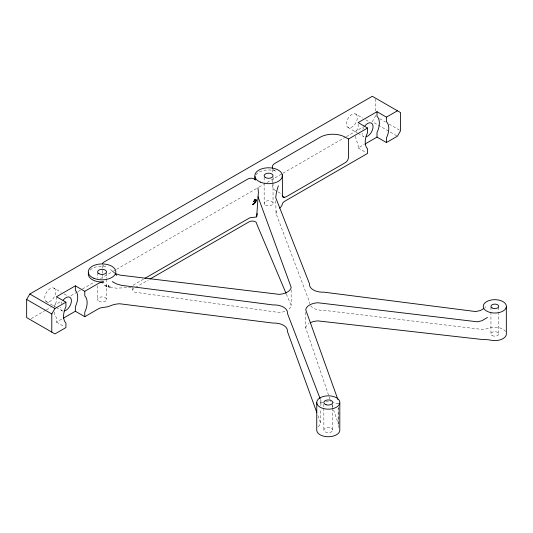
<?xml version="1.0" encoding="UTF-8"?>
<svg xmlns="http://www.w3.org/2000/svg" width="533" height="533" viewBox="0 0 533 533"><rect width="100%" height="100%" fill="white"/><g stroke="black" fill="none" stroke-linecap="round" stroke-linejoin="round"><path stroke-width="0.4" stroke-dasharray="2.67 2" d="M132.817 289.892L132.824 286.614M318.241 426.8A17.776 10.26 0 0 0 320.466 422.616L320.793 408.951M320.873 405.74L320.986 400.916L320.393 399.364M339.168 427.812A17.776 10.26 0 0 1 338.182 423.475L338.568 407.399M320.986 400.916L320.466 403.021L319.673 402.655M338.302 403.661L338.428 403.248M338.302 403.561L338.129 403.874L333.245 402.182M484.95 307.548L485.889 306.695M106.167 286.394L106.667 286.501L105.854 285.408L106.167 286.394L109.325 287.114L110.478 286.501L108.905 287.014L108.426 285.148L109.025 287.047L116.241 288.166L132.99 287.42M31.234 318.581L45.658 310.259M46.378 309.84L50.702 307.341M53.586 305.675L61.522 301.098M70.889 295.688L77.378 291.937M78.104 291.524L81.709 289.439M82.428 289.026L94.687 281.95M100.457 278.619L258.365 187.449M259.085 187.03L263.415 184.538M267.02 182.453L282.157 173.711M282.883 173.298L345.611 137.074M346.337 136.661L363.639 126.667M54.193 312.018A16.663 9.621 -60 0 0 56.498 317.601L56.498 322.139L62.787 318.507M355.797 136.221A16.663 9.621 -60 0 0 358.149 143.444L358.149 147.981L364.439 144.35M143.457 279.192L134.109 284.582A4.444 2.565 0 0 0 132.85 286.054M135.549 287.38L148.487 279.912M320.466 403.021L323.358 402.182M109.325 287.114L108.905 287.014L109.811 286.927M325.796 401.842L330.806 401.842M106.42 286.461L103.688 285.008L102.729 283.023M108.499 286.008L109.025 287.047M277.733 191.693L281.364 193.985L280.764 193.452M379.743 118.719L385.486 122.037M389.077 124.109L400.569 130.745M396.712 135.775L372.294 121.677L375.432 116.234L375.432 113.756M355.758 114.035A7.775 4.491 -60 0 1 353.292 126.081A7.775 4.491 -60 0 1 346.557 122.19A7.775 4.491 -60 0 1 355.758 114.035L362.9 118.153M365.751 119.805L369.322 121.864M347.976 127.5L357.263 132.864M357.976 133.277L363.693 136.575A7.775 4.491 -60 0 1 362.08 133.01M358.149 147.981L366.231 152.645M54.106 288.186A7.775 4.491 -60 0 1 51.641 300.232A7.775 4.491 -60 0 1 44.905 296.348A7.775 4.491 -60 0 1 54.106 288.186L61.248 292.311M64.1 293.963L66.958 295.608M46.331 301.658L55.612 307.021M56.325 307.428L62.041 310.732M56.498 322.139L64.58 326.802M110.498 269.485L114.655 273.083M275.808 190.827C271.284 188.449 272.21 182.612 272.29 178.428M112.749 271.703L114.655 273.176M106.4 286.434L105.854 285.408M286.334 294.023L291.165 305.462A13.332 7.695 0 0 1 287.307 310.259M275.774 200.761L276.041 213.447L309.513 301.991A13.332 7.695 0 0 0 309.58 303.663M317.921 415.6L320.466 422.616M305.735 312.258L305.735 327.922L330.467 400.763M332.066 405.46L338.182 423.475M338.135 407.925L338.149 424.948M498.728 307.161L498.728 311.219M498.728 312.032L498.728 333.925M490.946 307.161L490.946 311.219M490.946 312.032L490.946 333.925M375.432 98.918L375.432 112.936M358.149 124.096L358.149 127.114A16.663 9.621 -60 0 0 356.237 132.677M332.745 404.121L332.745 407.365M332.745 408.178L332.745 430.078A4.444 2.565 0 0 1 326.076 432.296A4.444 2.565 0 0 1 326.076 427.852A4.444 2.565 0 0 1 332.745 430.078M323.857 404.121L323.857 407.365M323.857 408.178L323.857 430.078M291.165 289.799L291.165 305.462M273.043 177.356L273.043 182.226M273.043 183.032L273.043 203.313M272.29 169.361L272.29 172.659M264.155 177.356L264.155 182.226M264.155 183.032L264.155 203.313M106.507 272.696L106.507 278.373M106.507 279.185L106.507 299.459M102.583 265.574L102.583 272.996M102.583 273.822L102.583 278.772M97.619 272.696L97.619 278.373M97.619 285.675L97.619 299.459M56.498 296.734L56.498 301.272A16.663 9.621 -60 0 0 54.593 306.835M63.18 311.079A7.775 4.491 -60 0 1 60.429 307.168M61.168 303.57A7.775 4.491 -60 0 1 62.041 301.751M362.813 129.412A7.775 4.491 -60 0 1 363.693 127.594M255.847 174.904A13.778 7.955 0 0 1 276.241 171.293A8.888 5.13 0 0 1 273.276 169.381M90.117 270.098A13.778 7.955 0 0 1 105.814 266.407A4.444 2.565 0 0 1 103.155 265.201M276.041 213.447A17.776 10.26 0 0 1 277.826 209.749M310.639 305.795A13.332 7.695 0 0 0 323.911 310.306L481.919 329.407A17.776 10.26 0 0 0 489.161 328.115A11.553 6.669 0 0 1 505.75 331.739M284.869 311.372A13.332 7.695 0 0 1 278.999 312.491L137.627 292.584A4.444 2.565 0 0 1 133.223 291.105A4.444 2.565 0 0 1 134.109 288.213M305.735 327.922A13.332 7.695 0 0 1 308.887 323.564M265.454 205.125A4.444 2.565 0 0 0 272.889 203.972A4.444 2.565 0 0 0 267.446 200.834A4.444 2.565 0 0 0 265.454 205.125M492.086 335.517A3.891 2.245 0 0 0 498.595 334.511A3.891 2.245 0 0 0 493.831 331.759A3.891 2.245 0 0 0 492.086 335.517M98.918 301.272A4.444 2.565 0 0 0 106.353 300.126A4.444 2.565 0 0 0 100.91 296.981A4.444 2.565 0 0 0 98.918 301.272"/><path stroke-width="0.8" d="M316.755 402.781L316.749 429.984A11.553 6.669 0 0 0 328.774 436.74A11.553 6.669 0 0 0 339.801 429.438L339.814 403.061A11.553 6.669 0 0 0 323.384 396.465A11.553 6.669 0 0 0 321.705 407.978A11.553 6.669 0 0 0 339.814 403.061M256.686 216.585L258.392 192.433L257.959 187.863M256.679 216.791L257.146 213.513M284.262 197.423L283.369 196.87L284.262 197.423L283.03 197.383M256.193 200.641L254.348 203.386L255.793 201.634L256.38 199.728L255.227 202.64L252.442 204.539L254.408 203.459L253.461 204.112M278.333 185.751L276.507 191.84L275.708 197.59L309.513 283.849A13.332 7.695 0 0 0 323.911 292.164L475.749 311.565L480.453 310.506L483.491 308.76M255.26 199.309L254.161 201.121L253.208 201.714C255.054 200.595 255.833 197.803 254.161 201.121M88.638 272.27A13.778 7.955 0 0 0 103.662 281.964A8.888 5.13 0 0 0 98.405 283.429L84.78 291.298L75.353 285.855L56.498 296.734L65.925 302.178L65.925 306.715A16.663 9.621 -60 0 0 65.925 323.045L65.925 327.575L54.932 333.925L26.65 317.601L26.65 299.459L29.795 294.016L372.294 96.273L400.569 112.603L400.569 130.745L397.431 136.188L386.432 142.538L377.004 137.094L365.132 143.95M51.788 332.112L51.788 313.97L54.932 308.527L65.925 302.178M487.455 317.448L481.939 320.733L477.242 321.792L317.901 302.757A13.332 7.695 0 0 0 305.735 309.78L337.862 399.437M397.431 110.791L386.432 117.14L377.004 111.697L358.149 122.583L367.577 128.027L367.577 132.557A16.663 9.621 -60 0 0 367.577 148.887L367.577 153.424L284.822 201.201A8.888 5.13 0 0 0 282.283 204.232A13.778 7.955 0 0 1 279.585 208.11M272.51 168.168A8.888 5.13 0 0 1 274.888 163.398L320.206 137.234A17.776 10.26 0 0 1 345.344 137.234L348.489 139.046L367.577 128.027M63.48 318.108L75.353 311.252L84.78 316.695L98.405 308.827A8.888 5.13 0 0 1 103.662 307.361A13.778 7.955 0 0 0 110.378 305.802A17.776 10.26 0 0 1 119.619 303.757L272.989 323.078A13.332 7.695 0 0 1 287.387 331.393L316.795 412.482M144.896 278.359L249.118 218.184A4.444 2.565 0 0 1 252.635 217.444L256.493 216.978M149.926 279.085L249.118 221.815A4.444 2.565 0 0 1 254.134 221.302A4.444 2.565 0 0 1 256.686 223.84L286.014 293.257M284.269 197.343L286.128 196.817L345.344 162.632A4.444 2.565 -60 0 0 348.489 157.188L348.489 139.046M115.288 273.549L120.072 275.128L278.999 294.349A13.332 7.695 0 0 0 291.165 287.32L257.999 196.73M29.795 294.016L54.932 308.527M26.65 299.459L51.788 313.97M112.263 281.631L116.814 284.036L121.564 285.355L272.989 304.936A13.332 7.695 0 0 1 287.387 313.251L320.093 398.584M115.661 273.835L116.52 275.454M282.243 195.378L282.523 196.81L282.29 174.844M506.33 307.048A11.553 6.669 0 0 1 488.048 311.752A11.553 6.669 0 0 1 490.133 300.259A11.553 6.669 0 0 1 506.33 307.048L506.35 333.372A11.553 6.669 0 0 1 490.92 340.201A17.776 10.26 0 0 0 483.404 339.634L317.901 320.899A13.332 7.695 0 0 0 310.153 322.818M386.432 117.14L386.432 121.677A16.663 9.621 -60 0 1 386.432 138L386.432 142.538M377.004 111.697L377.004 116.234A16.663 9.621 -60 0 1 377.004 132.557L377.004 137.094M84.78 291.298L84.78 295.828A16.663 9.621 -60 0 1 84.78 312.158L84.78 316.695M75.353 285.855L75.353 290.385A16.663 9.621 -60 0 1 75.353 306.715L75.353 311.252M63.18 300.086A7.775 4.491 -60 0 1 71.382 300.019A7.775 4.491 -60 0 1 64.506 310.952M364.832 125.928A7.775 4.491 -60 0 1 373.027 125.861A7.775 4.491 -60 0 1 366.158 136.794M102.583 263.928A4.444 2.565 0 0 1 103.882 262.123L247.925 178.961A4.444 2.565 0 0 1 255.347 180.081A13.778 7.955 0 0 1 255.014 176.59M260.417 182.133A13.778 7.955 0 0 0 282.29 176.623A13.778 7.955 0 0 0 263.089 168.448A13.778 7.955 0 0 0 260.417 182.133M93.881 278.286A13.778 7.955 0 0 0 115.754 272.776A13.778 7.955 0 0 0 96.553 264.595A13.778 7.955 0 0 0 93.881 278.286M265.454 177.549A4.444 2.565 0 0 0 272.889 176.396A4.444 2.565 0 0 0 267.446 173.258A4.444 2.565 0 0 0 265.454 177.549M492.086 307.941A3.891 2.245 0 0 0 498.595 306.935A3.891 2.245 0 0 0 493.831 304.183A3.891 2.245 0 0 0 492.086 307.941M98.918 273.696A4.444 2.565 0 0 0 106.353 272.55A4.444 2.565 0 0 0 100.91 269.405A4.444 2.565 0 0 0 98.918 273.696M326.076 404.72A4.444 2.565 0 0 0 332.745 402.502A4.444 2.565 0 0 0 326.076 400.276A4.444 2.565 0 0 0 326.076 404.72"/></g></svg>
